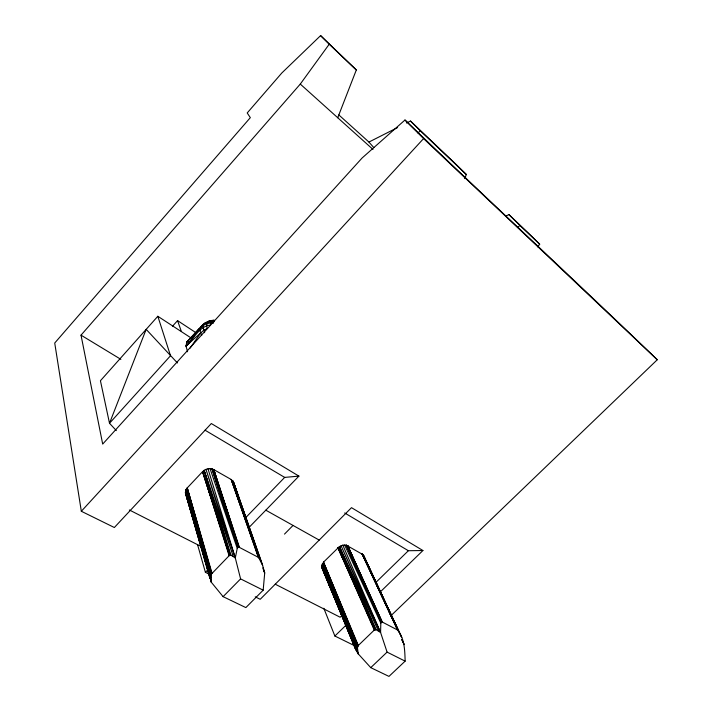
<?xml version="1.0" encoding="UTF-8"?>
<svg xmlns="http://www.w3.org/2000/svg" width="712" height="712" viewBox="0 0 712 712"><rect width="100%" height="100%" fill="white"/><g stroke="black" fill="none" stroke-linecap="round" stroke-linejoin="round"><path stroke-width="1.07" d="M211.01 576.026L211.428 582.389L223.105 596.656L245.854 607.594L263.173 590.177L264.704 573.035L262.621 565.399L233.447 481.882L231.249 479.523L213.698 469.546C210.058 467.668 205.403 468.781 202.591 471.629L187.22 487.934L186.108 489.447L185.387 492.704L211.428 582.389L185.476 491.075L210.957 578.091L186.108 489.447L211.526 573.925L211.01 576.026L186.108 489.447L211.25 574.7M405.137 661.137L387.088 652.112L380.582 632.496L380.822 623.125L382.068 621.932L397.465 629.951C404.665 638.433 404.817 650.608 405.137 661.137L388.966 676.4L370.756 667.642L358.269 653.892L355.902 649.931L321.539 566.343L323.488 562.186L339.393 546.611L342.828 545.161L346.263 545.143L363.12 554.719L398.667 631.179L363.12 554.719L398.017 630.378L362.061 553.865L397.465 629.951M187.567 351.764L185.992 346.014L203.703 330.288L207.165 328.508L206.587 325.856L207.415 322.171L208.785 321.192L214.259 320.258C206.569 320.178 196.174 326.746 201.772 335.236M210.049 576.916L209.924 578.509L185.387 492.704L211.428 582.389M342.926 617.704L322.509 568.772L355.902 649.931L321.539 566.343L358.269 653.892L357.469 647.991L358.038 645.74L374.281 630.058L376.07 629.675L380.582 632.496L342.828 545.161M214.268 320.845L212.416 320.631L211.144 321.557L210.396 325.055C198.764 326.336 193.94 339.197 185.992 346.014L186.784 342.098L202.662 325.046L200.517 327.573M263.173 590.177L240.594 578.892L235.298 557.95L237.247 548.347L237.95 547.492L239.392 547.386L258.625 557.478L262.621 565.399L233.447 481.882L259.658 558.644L232.575 480.556L258.928 557.745L231.249 479.523L258.269 557.247M337.737 117.738L356.32 69.963L320.614 35.6L281.827 72.98L247.206 112.959L250.33 117.649L54.726 343.024L81.328 511.269L114.347 527.521L211.313 423.533L298.924 476.114L248.773 527.708M464.66 178.596L466.36 174.52L455.876 164.178L410.477 121.031L406.525 123.034M205.457 322.696L203.24 325.339L203.134 327.538L204.655 332.718M211.526 573.925L212.016 573.204L187.22 487.934L211.526 573.925L229.415 555.404L230.928 555.138L235.298 557.95L207.984 468.763M357.851 646.069L358.296 645.428L323.488 562.186L357.851 646.069L322.411 563.512L357.54 649.896L321.753 564.936L358.269 653.892M190.086 348.141L200.829 332.771M390.772 615.853L657.274 359.747C573.747 279.255 488.574 200.455 404.986 120.008L362.123 157.984L102.688 444.083L81.017 335.156L300.286 84.078L329.22 44.215L320.614 35.6M537.702 246.886L539.678 244.198L528.473 233.18L508.938 214.615L505.938 216.039M185.992 346.014C194.047 338.156 199.396 321.263 213.36 323.239M196.948 331.783L199.084 329.255M191.101 337.969L157.824 316.279L100.428 380.733L109.506 423.275L116.332 430.6M172.429 326.327L177.555 320.614L196.476 333.056M81.328 511.269L423.56 138.6L404.986 120.008M188.288 341.146L186.784 342.098L198.879 329.104M200.392 327.484L202.662 325.046M186.784 342.098L200.392 327.743M245.4 517.971L284.675 477.405L298.924 476.114M209.399 574.29L205.412 572.323L207.735 569.938M284.506 534.107L293.041 525.438M223.105 596.656L240.594 578.892M341.751 615.693L340.158 617.233L275.25 584.205M375.856 582.434L408.385 550.723L422.928 550.527L380.092 592.117M355.074 645.962L334.871 636.021L346.771 624.468M370.756 667.642L387.088 652.112M517.41 227.591L519.965 225.464L539.678 244.198M417.837 132.922L420.409 130.866L466.36 174.52M229.994 555.146L229.104 555.663L202.591 471.629L229.994 555.146L204.121 470.338L233.153 556.161L205.964 469.35L235.298 557.95M338.814 114.899L368.932 142.062L397.616 127.537M375.144 629.631L374.281 630.058L337.969 547.768L375.144 629.631L339.393 546.611L378.339 630.734L341.048 545.721L380.582 632.496M204.024 323.72L210.743 320.792M207.415 322.171L213.992 321.833M255.234 596.843L260.218 599.29L351.497 507.665L422.928 550.527M129.362 509.979L201.425 546.647M265.807 510.184L319.198 540.088M205.056 430.208L284.675 477.405M344.688 512.969L408.385 550.723M81.017 335.156L120.862 359.337M300.286 84.078L372.99 149.431M423.56 138.6L657.274 359.747M329.22 44.215L356.32 69.963M508.938 214.615L519.965 225.464M410.477 121.031L420.409 130.866M177.43 362.969L146.156 329.345L109.506 423.275L170.524 355.733L157.824 316.279M368.932 142.062L373.871 147.687M186.767 495.552L185.823 494.235L200.33 543.158M363.788 555.841L401.702 637.436L363.12 554.719M362.061 553.865L397.759 630.147M344.608 544.965L380.822 623.125L346.263 545.143L381.588 621.959L347.687 545.695L382.291 622.021M364.001 557.149L369.537 569.208M370.462 571.22L374.619 580.271M376.461 584.285L377.387 586.296M379.701 591.325L382.469 597.359M388.93 611.43L390.781 615.453M346.263 545.143L381.24 622.244M382.068 621.932L347.687 545.695L381.881 621.905M374.574 629.835L337.969 547.768L374.859 629.702L374.281 630.058L375.518 629.604L339.393 546.611L376.07 629.675M357.62 646.772L322.411 563.512L357.469 647.991M343.78 619.743L345.053 622.795M345.907 624.833L354.843 646.247M321.797 567.651L355.146 647.333M323.488 562.186L358.038 645.74M349.574 632.95L350.829 636.021M351.666 638.059L352.921 641.129M323.818 608.253L334.871 636.021M246.61 521.7L249.191 529.034M254.362 543.701L259.159 557.318M263.226 568.843L264.704 573.035L262.906 567.82M231.249 479.523L258.625 557.478M177.555 320.614L181.204 331.044M233.83 483.404L254.291 542.811M255.368 545.935L259.319 557.398M232.575 480.556L259.284 558.155M210.031 468.594L237.247 548.347L211.98 468.861L238.475 547.243L213.698 469.546L239.392 547.386M211.98 468.861L237.95 547.492M239.107 547.27L213.698 469.546L238.867 547.216M229.415 555.404L202.591 471.629L229.709 555.244L229.104 555.663L230.377 555.102L204.121 470.338L230.928 555.138M190.522 508.27L189.588 505.093L190.451 508.279M192.4 514.634L193.344 517.811M200.962 545.285L203.169 552.726M203.801 554.853L204.745 558.048M191.679 512.515L193.21 517.82M193.824 519.938L194.75 523.115M198.132 534.774L199.049 537.961M187.22 487.934L211.731 573.552M197.607 544.813L205.412 572.323M404.176 644.6L401.826 639.598L404.176 644.6M188.956 502.975L187.39 497.67L188.911 502.975"/></g></svg>
